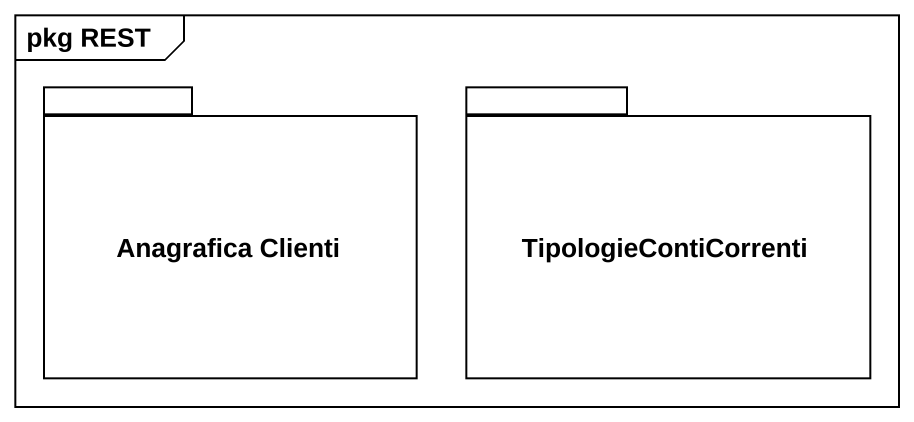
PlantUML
@startuml
mainframe pkg REST
package "Anagrafica Clienti" as Anagrafica_Clienti {
}
package TipologieContiCorrenti {
}
@enduml
